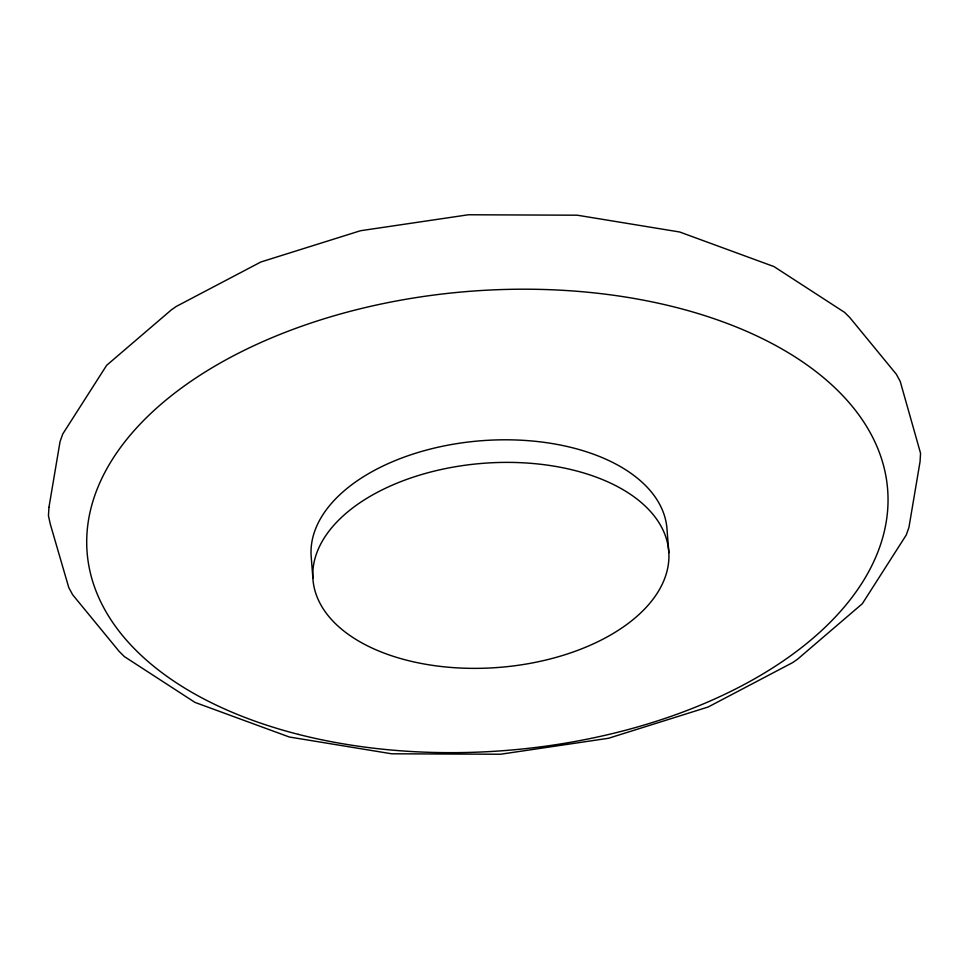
<?xml version="1.0" encoding="UTF-8"?>
<svg xmlns="http://www.w3.org/2000/svg" width="969" height="969" viewBox="0 0 969 969"><rect width="100%" height="100%" fill="white"/><g stroke="black" fill="none" stroke-linecap="round" stroke-linejoin="round"><path stroke-width="1.45" d="M668.84 552.621A178.441 102.351 -4.5 0 0 396.805 483.24A178.441 102.351 -4.5 0 0 406.944 660.264A178.441 102.351 -4.5 0 0 668.84 552.621L667.072 530.031A178.441 102.351 -4.5 0 0 483.228 440.592A178.441 102.351 -4.5 0 0 311.11 555.54L312.89 578.13M48.947 507.332L48.45 515.75L50.255 523.987L68.775 587.565L72.639 594.736L119.175 651.41L124.371 656.594L194.987 702.404L289.331 737.009L391.718 753.797L500.585 754.233L608.508 738.269L708.133 707.007L792.69 662.578L797.511 659.235L862.325 603.711L906.257 534.997L908.946 527.366L920.053 461.668L920.55 453.25L900.225 381.435L896.361 374.264L849.825 317.59L844.629 312.406L774.013 266.596L679.669 231.991L577.282 215.203L468.415 214.767L360.492 230.731L260.867 261.993L176.31 306.422L171.489 309.765L106.675 365.289L62.743 434.003L60.054 441.634L48.947 507.332M298.549 734.417A401.505 230.295 -4.5 0 0 887.822 492.24A401.505 230.295 -4.5 0 0 275.729 336.134A401.505 230.295 -4.5 0 0 298.549 734.417"/></g></svg>
